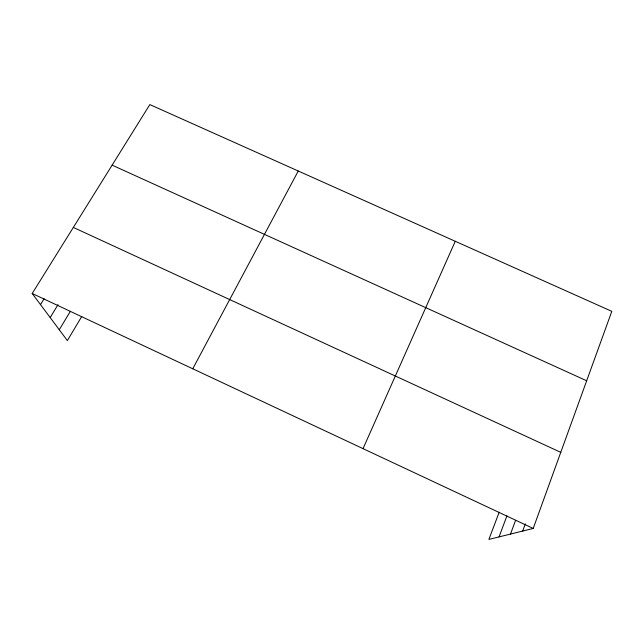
<?xml version="1.0" encoding="UTF-8"?>
<svg xmlns="http://www.w3.org/2000/svg" width="644" height="644" viewBox="0 0 644 644"><rect width="100%" height="100%" fill="white"/><g stroke="black" fill="none" stroke-linecap="round" stroke-linejoin="round"><path stroke-width="0.97" d="M499.197 512.173L488.893 539.414L533.216 528.45L611.8 311.342L149.843 104.586L32.2 293.487L67.379 340.596L81.764 316.413M522.687 531.059L525.311 523.894M510.491 534.077L515.603 520.28M499.052 536.903L506.925 515.86M363.031 448.643L455.268 241.283M192.757 368.787L298.261 171.014M59.28 329.744L70.365 311.293M50.176 317.556L58.024 304.652M40.508 304.612L44.138 298.727M112.128 165.146L586.668 380.773M73.344 227.429L560.763 452.346M32.2 293.487L533.216 528.45"/></g></svg>
